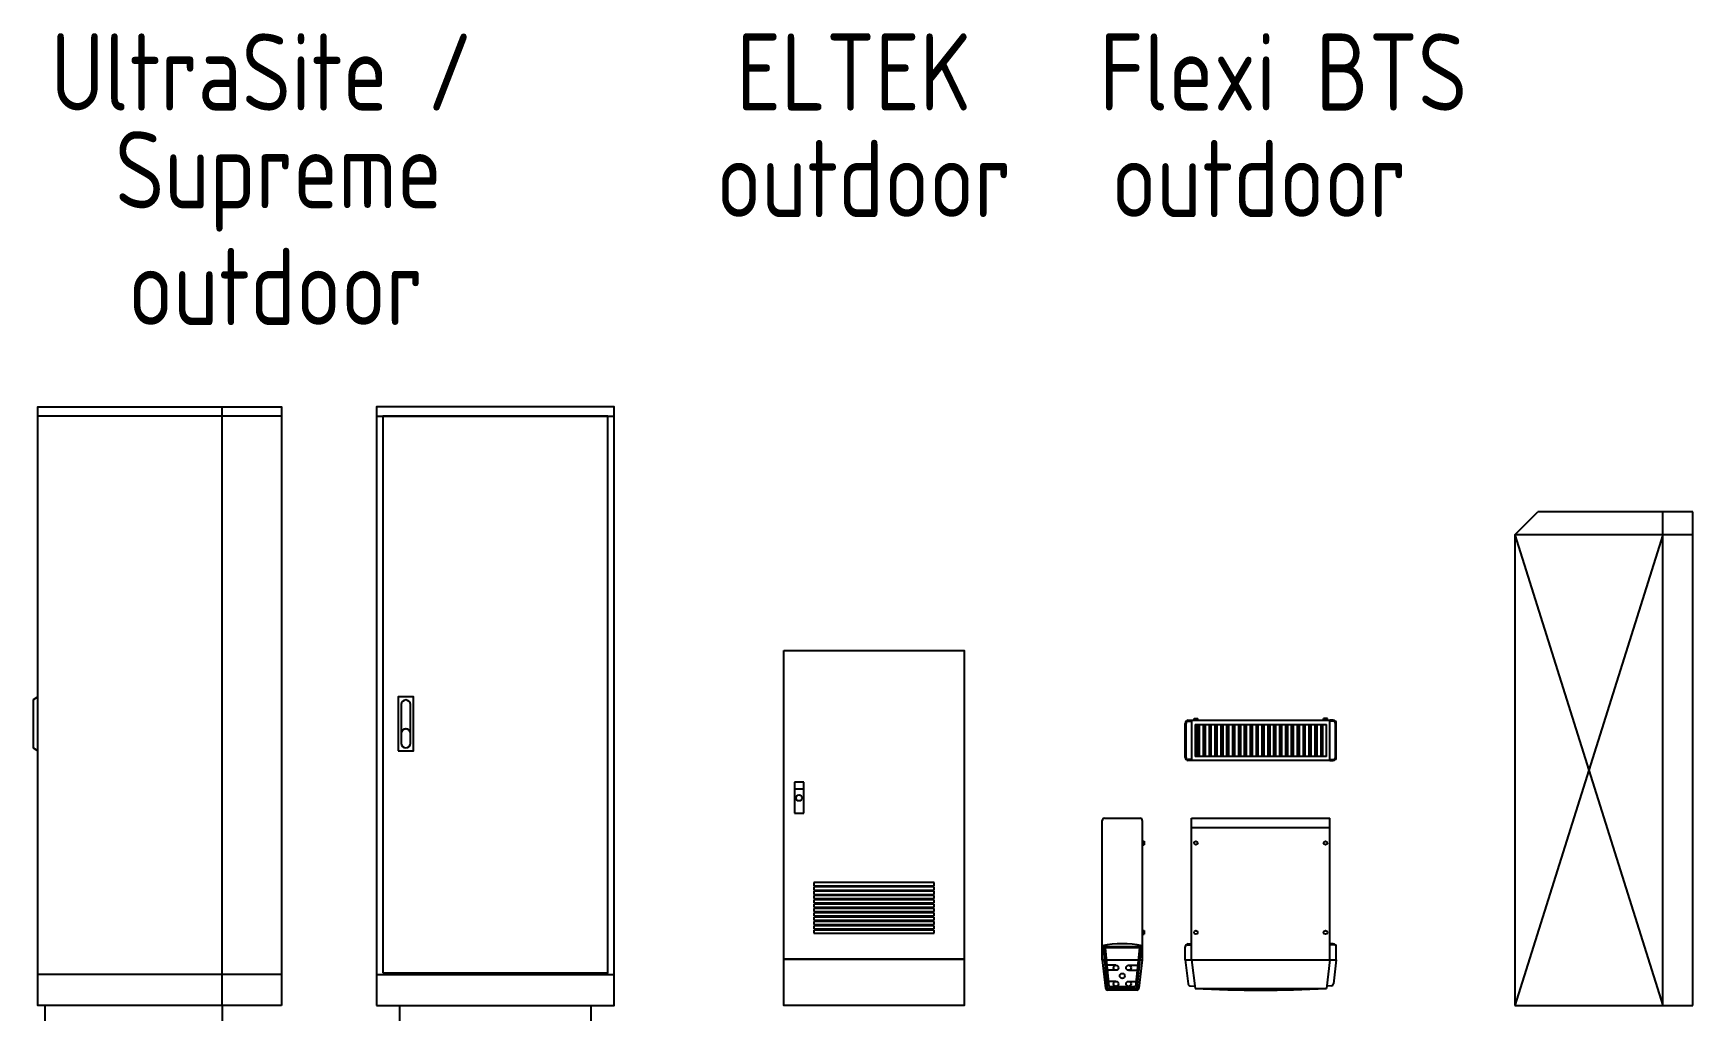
# Model space of a CAD drawing. Header units: millimetres. Extents: x -139278 to 641613, y -260926 to 217780.
# Drawn here: x 48656 to 54035, y 9279 to 12481 of the extents above; entities that cross this region are included whole.
import ezdxf

# ---------------------------------------------------------------- set-up
doc = ezdxf.new("R2010")
doc.units = ezdxf.units.MM
doc.layers.add('00_Legende', color=7, linetype='Continuous', lineweight=18)
doc.styles.add('ISOCP', font='ISOCP', dxfattribs={"width": 0.9})

msp = doc.modelspace()

# ---------------------------------------------------------------- hatches: boundary and pattern name
h = msp.add_hatch()
h.set_pattern_fill('ANSI32', color=256, scale=2, angle=45, style=0)
h.set_pattern_definition([(90, (-61050.815, 26871.52), (-19.05, 4e-15), []), (90, (-61044.465, 26877.87), (-19.05, 4e-15), [])])
h.paths.add_polyline_path([(52421.7, 10240.493), (52421.7, 10136.493), (52847.7, 10136.493), (52847.7, 10240.493)])

# ---------------------------------------------------------------- linework, layer by layer
for p, q in [((49268.598, 9329.423), (49268.598, 11269.423)), ((49460.598, 11239.423), (48670.598, 11239.423)), ((49768.5, 11239.423), (50538.5, 11239.423)), ((53458.321, 10854.423), (53533.321, 10929.423)), ((54035.321, 10929.423), (53533.321, 10929.423)), ((53938.321, 9329.423), (53938.321, 10929.423)), ((54035.321, 9329.423), (54035.321, 10929.423)), ((53938.321, 10854.423), (53458.321, 9329.423)), ((53458.321, 10854.423), (53938.321, 9329.423)), ((53458.321, 10854.423), (53458.321, 9329.423)), ((54035.321, 10854.423), (53458.321, 10854.423)), ((52389.7, 10133.493), (52389.7, 10243.493)), ((52392.7, 10133.493), (52392.7, 10243.493)), ((52399.7, 10253.493), (52410.7, 10253.493)), ((52399.7, 10250.493), (52410.7, 10250.493)), ((52410.7, 10253.493), (52858.7, 10253.493)), ((52410.7, 10253.493), (52410.7, 10123.493)), ((52418.7, 10259.937), (52430.7, 10259.937)), ((52418.7, 10253.493), (52418.7, 10259.937)), ((52421.7, 10240.493), (52421.7, 10136.493)), ((52421.7, 10240.493), (52847.7, 10240.493)), ((52430.7, 10253.493), (52430.7, 10259.937)), ((52850.7, 10259.937), (52838.7, 10259.937)), ((52838.7, 10253.493), (52838.7, 10259.937)), ((52847.7, 10136.493), (52847.7, 10240.493)), ((52850.7, 10253.493), (52850.7, 10259.937)), ((52869.7, 10253.493), (52858.7, 10253.493)), ((52858.7, 10123.493), (52858.7, 10253.493)), ((52869.7, 10250.493), (52858.7, 10250.493)), ((52876.7, 10133.493), (52876.7, 10243.493)), ((52879.7, 10133.493), (52879.7, 10243.493)), ((52410.7, 10126.493), (52399.7, 10126.493)), ((52410.7, 10123.493), (52399.7, 10123.493)), ((52858.7, 10123.493), (52410.7, 10123.493)), ((52847.7, 10136.493), (52421.7, 10136.493)), ((52858.7, 10126.493), (52869.7, 10126.493)), ((52858.7, 10123.493), (52869.7, 10123.493)), ((51123.349, 10052.605), (51123.349, 9952.605)), ((51153.349, 10052.605), (51123.349, 10052.605)), ((51123.349, 10031.247), (51153.349, 10031.247)), ((51153.349, 9952.605), (51153.349, 10052.605)), ((51123.349, 9952.605), (51153.349, 9952.605)), ((52120.839, 9477.56), (52120.839, 9928.877)), ((52127.839, 9935.877), (52243.839, 9935.877)), ((52250.839, 9928.877), (52250.839, 9477.56)), ((52410.7, 9477.56), (52410.7, 9935.877)), ((52410.7, 9935.877), (52858.7, 9935.877)), ((52410.7, 9905.877), (52858.7, 9905.877)), ((52858.7, 9477.56), (52858.7, 9935.877)), ((52250.839, 9861.877), (52257.284, 9861.877)), ((52250.839, 9849.877), (52257.284, 9849.877)), ((52257.284, 9861.877), (52257.284, 9849.877)), ((51185.849, 9727.423), (51185.849, 9717.423)), ((51575.849, 9727.423), (51185.849, 9727.423)), ((51185.849, 9717.423), (51575.849, 9717.423)), ((51185.849, 9713.423), (51185.849, 9703.423)), ((51575.849, 9713.423), (51185.849, 9713.423)), ((51185.849, 9703.423), (51575.849, 9703.423)), ((51185.849, 9699.423), (51185.849, 9689.423)), ((51575.849, 9699.423), (51185.849, 9699.423)), ((51185.849, 9689.423), (51575.849, 9689.423)), ((51185.849, 9685.423), (51185.849, 9675.423)), ((51575.849, 9685.423), (51185.849, 9685.423)), ((51575.849, 9717.423), (51575.849, 9727.423)), ((51575.849, 9703.423), (51575.849, 9713.423)), ((51575.849, 9689.423), (51575.849, 9699.423)), ((51575.849, 9675.423), (51575.849, 9685.423)), ((51185.849, 9675.423), (51575.849, 9675.423)), ((51185.849, 9671.423), (51185.849, 9661.423)), ((51575.849, 9671.423), (51185.849, 9671.423)), ((51185.849, 9661.423), (51575.849, 9661.423)), ((51185.849, 9657.423), (51185.849, 9647.423)), ((51575.849, 9657.423), (51185.849, 9657.423)), ((51185.849, 9647.423), (51575.849, 9647.423)), ((51185.849, 9643.423), (51185.849, 9633.423)), ((51575.849, 9643.423), (51185.849, 9643.423)), ((51185.849, 9633.423), (51575.849, 9633.423)), ((51575.849, 9661.423), (51575.849, 9671.423)), ((51575.849, 9647.423), (51575.849, 9657.423)), ((51575.849, 9633.423), (51575.849, 9643.423)), ((51185.849, 9629.423), (51185.849, 9619.423)), ((51575.849, 9629.423), (51185.849, 9629.423)), ((51185.849, 9619.423), (51575.849, 9619.423)), ((51185.849, 9615.423), (51185.849, 9605.423)), ((51575.849, 9615.423), (51185.849, 9615.423)), ((51185.849, 9605.423), (51575.849, 9605.423)), ((51185.849, 9601.423), (51185.849, 9591.423)), ((51575.849, 9601.423), (51185.849, 9601.423)), ((51185.849, 9591.423), (51575.849, 9591.423)), ((51185.849, 9587.423), (51185.849, 9577.423)), ((51575.849, 9587.423), (51185.849, 9587.423)), ((51185.849, 9577.423), (51575.849, 9577.423)), ((51575.849, 9619.423), (51575.849, 9629.423)), ((51575.849, 9605.423), (51575.849, 9615.423)), ((51575.849, 9591.423), (51575.849, 9601.423)), ((51575.849, 9577.423), (51575.849, 9587.423)), ((51185.849, 9573.423), (51185.849, 9563.423)), ((51575.849, 9573.423), (51185.849, 9573.423)), ((51185.849, 9563.423), (51575.849, 9563.423)), ((51575.849, 9563.423), (51575.849, 9573.423)), ((52120.839, 9522.897), (52123.724, 9518.715)), ((52250.839, 9522.897), (52247.954, 9518.715)), ((52250.839, 9571.877), (52257.284, 9571.877)), ((52250.839, 9559.877), (52257.284, 9559.877)), ((52257.284, 9571.877), (52257.284, 9559.877)), ((52396.7, 9525.904), (52410.7, 9525.904)), ((52399.7, 9528.904), (52410.7, 9528.904)), ((52869.7, 9528.904), (52858.7, 9528.904)), ((52872.7, 9525.904), (52858.7, 9525.904)), ((52120.839, 9477.56), (52131.858, 9385.049)), ((52120.839, 9477.56), (52250.839, 9477.56)), ((52247.954, 9518.715), (52123.724, 9518.715)), ((52123.724, 9518.715), (52137.045, 9384.825)), ((52130.052, 9515.715), (52142.478, 9390.825)), ((52241.575, 9515.715), (52130.052, 9515.715)), ((52241.626, 9515.715), (52229.2, 9390.825)), ((52234.633, 9384.825), (52247.954, 9518.715)), ((52250.839, 9477.56), (52239.821, 9385.049)), ((52389.7, 9477.56), (52389.7, 9518.904)), ((52389.7, 9477.56), (52399.048, 9399.072)), ((52389.7, 9477.56), (52879.7, 9477.56)), ((52410.7, 9477.56), (52421.768, 9384.626)), ((52858.7, 9477.56), (52847.631, 9384.626)), ((52879.7, 9477.56), (52870.351, 9399.072)), ((52879.7, 9477.56), (52879.7, 9518.904)), ((49460.598, 9429.423), (48670.598, 9429.423)), ((49768.5, 9429.423), (50538.5, 9429.423)), ((52165.498, 9459.393), (52135.656, 9459.393)), ((52165.498, 9443.212), (52137.266, 9443.212)), ((52206.181, 9459.393), (52236.023, 9459.393)), ((52206.181, 9443.212), (52234.413, 9443.212)), ((52134.161, 9380.643), (52137.045, 9384.825)), ((52137.045, 9384.825), (52234.633, 9384.825)), ((52232.87, 9378.877), (52138.809, 9378.877)), ((52165.498, 9407.006), (52140.868, 9407.006)), ((52142.478, 9390.825), (52229.2, 9390.825)), ((52206.181, 9407.006), (52230.81, 9407.006)), ((52237.518, 9380.643), (52234.633, 9384.825)), ((52405.402, 9392.925), (52421.088, 9391.584)), ((52421.768, 9384.626), (52847.631, 9384.626)), ((52863.997, 9392.925), (52848.311, 9391.584)), ((48693.598, 9329.423), (48693.598, 9279.423)), ((49268.598, 9329.423), (49268.598, 9279.423)), ((49843.5, 9329.423), (49843.5, 9279.423)), ((50463.5, 9329.423), (50463.5, 9279.423)), ((53458.321, 9329.423), (54035.321, 9329.423))]:
    msp.add_line(p, q)
at = {"flags": 128}
for points in [[(49460.598, 9329.423), (48670.598, 9329.423), (48670.598, 11269.423), (49460.598, 11269.423)], [(49768.5, 9329.423), (50538.5, 9329.423), (50538.5, 11269.423), (49768.5, 11269.423)], [(49788.5, 9434.423), (50518.5, 9434.423), (50518.5, 11239.423), (49788.5, 11239.423)], [(49838.5, 10154.423), (49888.5, 10154.423), (49888.5, 10329.423), (49838.5, 10329.423)]]:
    msp.add_lwpolyline(points, close=True, dxfattribs=at)
for points in [[(51088.349, 10479.423), (51673.349, 10479.423), (51673.349, 9479.423), (51088.349, 9479.423)], [(51088.349, 9479.423), (51673.349, 9479.423), (51673.349, 9329.423), (51088.349, 9329.423)]]:
    msp.add_lwpolyline(points, close=True)
msp.add_lwpolyline([(48670.598, 10329.423), (48655.598, 10319.423), (48655.598, 10164.423), (48670.598, 10154.423)], dxfattribs=at)
msp.add_lwpolyline([(49863.5, 10164.423, 0.41421356), (49878.5, 10179.423), (49878.5, 10304.423, 0.41421356), (49863.5, 10319.423, 0.41421356), (49848.5, 10304.423), (49848.5, 10179.423, 0.41421356)], format="xyb", close=True, dxfattribs=at)
for centre, radius in [((51138.349, 10001.996), 10), ((52424.7, 9855.877), 6), ((52844.7, 9855.877), 6), ((52424.7, 9565.877), 6), ((52844.7, 9565.877), 6), ((52165.498, 9451.303), 8.09), ((52185.839, 9425.109), 8.09), ((52206.181, 9451.303), 8.09), ((52165.498, 9398.915), 8.09), ((52206.181, 9398.915), 8.09)]:
    msp.add_circle(centre, radius)
for centre, radius, start, end in [((49863.5, 10210.785), 15, 90, 180), ((49863.5, 10210.785), 15, 0, 90), ((52399.7, 10243.493), 10, 90, 180), ((52399.7, 10243.493), 7, 90, 180), ((52869.7, 10243.493), 10, 0, 90), ((52869.7, 10243.493), 7, 0, 90), ((52399.7, 10133.493), 10, 180, 270), ((52399.7, 10133.493), 7, 180, 270), ((52869.7, 10133.493), 10, 270, 0), ((52869.7, 10133.493), 7, 270, 0), ((52127.839, 9928.877), 7, 90, 180), ((52243.839, 9928.877), 7, 0, 90), ((52185.839, 9174.654), 354.257, 79.427334, 100.572666), ((52399.7, 9518.904), 10, 90, 180), ((52396.7, 9518.904), 7, 90, 180), ((52869.7, 9518.904), 10, 0, 90), ((52872.7, 9518.904), 7, 0, 90), ((52138.809, 9385.877), 7, 186.792203, 270), ((52232.87, 9385.877), 7, 270, 353.207797), ((52405.999, 9399.9), 7, 186.792203, 265.112061), ((52634.7, 13325.187), 3946.31, 266.906989, 273.093011), ((52863.4, 9399.9), 7, 274.887939, 353.207797)]:
    msp.add_arc(centre, radius, start, end)
msp.add_point((49863.5, 10225.785))

# ---------------------------------------------------------------- texts
at = {"layer": '00_Legende', "style": 'ISOCP', "width": 0.9}
for s, p in [('UltraSite /', (48712.269, 12230.207)), ('ELTEK', (50934.789, 12230.207)), ('Flexi BTS', (52111.288, 12230.207)), ('Supreme', (48920.991, 11913.278)), ('outdoor', (50870.264, 11884.737)), ('outdoor', (52150.994, 11884.737)), ('outdoor', (48963.74, 11534.737))]:
    msp.add_text(s, height=250, dxfattribs=at).set_placement(p)

doc.saveas('drawing.dxf')
